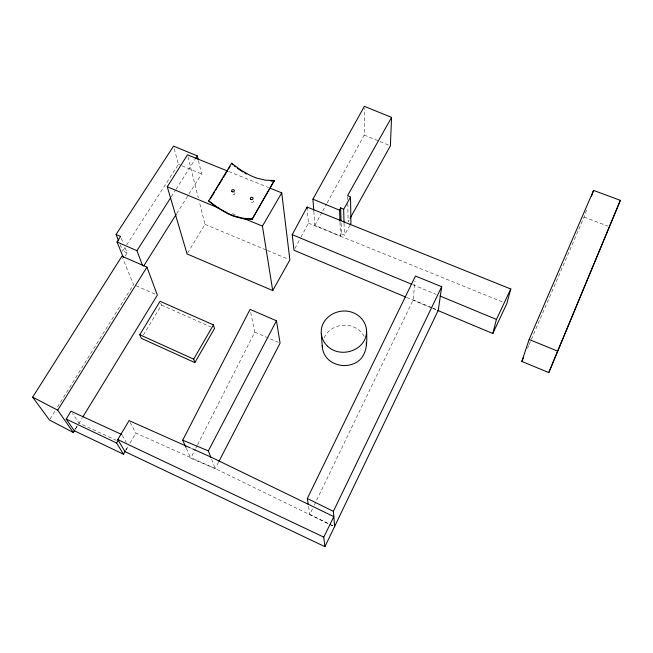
<?xml version="1.0" encoding="UTF-8"?>
<svg xmlns="http://www.w3.org/2000/svg" width="653" height="653" viewBox="0 0 653 653"><rect width="100%" height="100%" fill="white"/><g stroke="black" fill="none" stroke-linecap="round" stroke-linejoin="round"><path stroke-width="0.49" stroke-dasharray="3.27 2.45" d="M327.104 202.969L364.235 135.024L364.358 108.308M314.215 505.251L413.153 299.947L414.965 281.002M529.061 344.662L584.068 217.098L587.12 208.519M313.832 211.246L314.885 225.318L340.466 236.059L341.454 233.774L341.07 221.808M527.453 348.384L528.661 345.592M324.239 337.87C328.239 327.782 340.605 323.357 350.71 325.929A22.137 20.39 -1.2 0 1 364.154 336.385M332.891 525.877L309.8 514.417L312.444 508.916M332.842 525.877L215.212 468.585L190.7 458.251L195.312 449.174M195.778 448.268L197.157 445.542M197.614 444.636L254.784 332.099L250.483 311.367M130.045 422.385L135.906 433.086L215.212 468.585L218.477 462.267M294.911 248.507L300.519 238.027M300.984 237.153L308.461 223.179L307.351 210.078M314.885 225.318L322.215 211.915M322.704 211.017L326.614 203.867M349.135 220.061L348.155 221.832L347.78 203.63M341.454 233.774L344.368 235.211L349.535 225.897M125.498 450.766L127.98 446.554M129.955 443.191L135.906 433.086M125.931 450.048L128.421 445.909M187.591 253.078L204.985 224.338L199.312 201.818M143.423 334.932L161.446 305.082L160.744 303.188M75.332 429.054L77.911 424.801M75.446 429.029L78.107 424.687M78.638 423.813L82.36 417.724M49.971 419.136L55.317 410.508M57.464 407.064L133.473 284.602L122.674 258.049M176.685 213.555L201.606 173.943L198.439 160.63M171.208 196.88L175.559 190.047M176.106 189.19L195.133 159.291M125.164 256.041L127.139 252.956L124.96 247.454M127.139 252.956L122.715 251.03L126.021 245.879M126.576 245.022L178.44 164.352L174.065 148.051M584.068 217.098L607.812 226.069M228.95 171.568L268.53 187.55M308.461 223.179L503.03 302.159M232.28 213.645L235.104 214.813M413.153 299.947L431.755 307.628M432.686 308.012L436.408 309.546M364.235 135.024L389.441 145.464M178.44 164.352L181.224 165.503M182.146 165.886L201.606 173.943M412.672 284.667L436.196 294.438M406.517 297.384L431.837 307.987M432.776 308.379L436.53 309.946M204.985 224.338L266.555 250.123M267.493 250.507L288.014 259.102M254.784 332.099L278.268 342.343M136.224 285.81L155.512 294.315M161.446 305.082L210.748 326.908M191.223 448.285L193.076 449.109M116.512 440.416L78.948 423.095L72.581 413.586M122.291 435.404L126.38 442.408M186.309 448.301L190.7 458.251M120.128 244.589L122.715 251.03M121.327 238.28L123.139 242.867M211.596 459.263L215.212 468.585M187.974 156.777L198.332 197.9M308.559 506.459L309.8 514.417M339.993 222.142L340.466 236.059M344.041 223.261L344.368 235.211M347.633 196.553L347.69 199.589M234.525 192.757A1.355 1.159 -10.2 0 1 234.607 194.243A1.355 1.159 -10.2 0 1 232.917 194.659A1.355 1.159 -10.2 0 1 232.239 193.312M253.511 200.887A1.363 1.167 -9 0 1 252.148 202.389A1.363 1.167 -9 0 1 250.891 200.928"/><path stroke-width="0.98" d="M322.272 345.421A22.071 20.325 -1.2 0 0 328.475 359.656C336.001 366.333 347.355 367.419 356.122 362.562C367.182 356.342 367.206 342.727 366.586 331.642A22.741 20.823 -1.4 0 0 350.424 311.775C338.874 308.73 325.431 314.958 321.905 326.737A22.675 20.757 -1.3 0 0 327.569 346.237M313.758 210.233L312.934 199.173L364.366 106.325L391.571 117.401L390.372 145.856L350.114 218.298M308.249 504.467L307.326 498.5L415.439 276.023L441.689 286.708L438.269 310.314L324.925 546.675L125.001 451.607L117.785 439.591L129.074 420.605L190.292 447.876M366.586 331.642C366.194 350.539 340.539 358.881 327.569 346.237M437.469 310.338L492.803 333.512L496.427 319.439L510.768 289.001L307.098 207.058L292.218 234.647L293.981 250.262L405.578 296.984M510.768 289.001L506.801 303.694L492.803 333.512M521.837 361.419L529.142 339.487L593.561 190.415L620.35 200.357L548.781 372.594L521.837 361.419L523.445 357.697M591.528 196.129L593.561 190.415M548.781 372.594L620.35 200.357M339.96 221.147L339.593 210.209L340.621 207.85L343.658 209.327L344.009 222.265M334.663 526.759L333.381 511.348L441.689 286.708M324.925 546.675L323.766 537.117L333.822 516.654L210.707 456.961L193.076 449.109M185.917 447.395L182.718 440.163L250.066 309.391L276.464 320.77L280.08 343.135L218.951 461.361M210.878 457.402L208.34 450.88L276.464 320.77M350.008 225.048L350.947 223.35L350.514 197.108L347.608 195.549L391.571 117.401M228.003 171.184L187.484 154.818L167.258 186.774L187.06 253.944L272.717 290.561L289.883 259.886L281.721 192.872L270.415 188.309M343.658 209.327L350.514 197.108M194.872 362.611L214.47 328.557L213.425 324.892L160.042 301.294L139.799 334.736L141.358 338.344L194.872 362.611L193.672 359.134L139.799 334.736M193.672 359.134L213.425 324.892M272.717 290.561L262.433 226.109L281.721 192.872M252.05 219.375L274.358 180.465L265.853 180.22L257.192 178.228A31.058 13.803 31.3 0 1 250.107 175.371L240.998 170.221L231.546 163.274L208.633 200.961L216.535 207.205L227.701 213.678A31.573 12.872 31 0 0 234.86 216.641L243.569 218.845L252.05 219.375L274.358 180.465M121.776 434.531L70.989 411.21L66.182 419.055L74.295 430.76L123.45 454.194L124.935 451.713M123.45 454.194L116.634 443.02L118.691 439.624M210.323 198.936L214.486 192.088M215.523 190.374L217.082 187.811M218.126 186.097L222.289 179.249M223.326 177.534L227.489 170.686M228.534 168.98L230.093 166.409M82.89 416.859L157.349 295.123L146.949 267.11L121.931 256.221L32.65 397.146L49.432 420.001L73.316 432.506L74.915 429.903M73.316 432.506L57.717 410.19L146.949 267.11M143.636 266.089L176.139 214.421M142.411 265.142L136.959 250.703L170.67 197.737M195.68 158.434L197.304 155.871L173.551 146.133L116.063 234.476L118.65 240.916M123.311 257.437L117.034 241.945L120.601 236.443L116.063 234.476M274.431 181.02L271.044 181.134M251.96 218.837L243.463 218.314L234.754 216.11A31.605 12.897 31 0 1 227.587 213.147L218.314 207.915L208.633 200.961M529.142 339.487L557.36 351.028M167.258 186.774L219.09 208.193M243.585 218.322L262.433 226.109M312.934 199.173L339.593 210.209M292.218 234.647L411.733 284.275M439.967 295.997L496.427 319.439M182.718 440.163L208.34 450.88M117.034 241.945L136.959 250.703M117.785 439.591L323.766 537.117M66.182 419.055L116.634 443.02M307.326 498.5L333.381 511.348M32.65 397.146L57.717 410.19M244.777 173.053L246.597 174.082M242.94 171.951L237.366 168.221M234.207 165.862L235.48 166.833M232.933 164.866L231.546 163.274M197.304 155.871L198.21 159.675M307.098 207.058L307.269 209.074M321.3 333.691L322.362 347.363M340.621 207.85L341.037 220.812M366.227 342.596A22.137 20.39 -1.2 0 1 366.431 345.388M231.986 191.631A1.363 1.159 -10.2 0 0 234.28 191.068A1.363 1.159 -10.2 0 0 232.68 189.664A1.363 1.159 -10.2 0 0 231.986 191.631M250.728 199.271A1.371 1.175 -9 0 0 253.021 198.708A1.371 1.175 -9 0 0 251.405 197.296A1.371 1.175 -9 0 0 250.728 199.271"/></g></svg>
